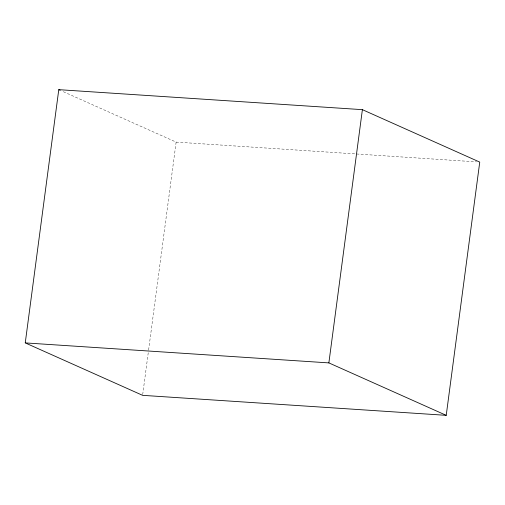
<?xml version="1.0" encoding="UTF-8"?>
<svg xmlns="http://www.w3.org/2000/svg" width="505" height="505" viewBox="0 0 505 505"><rect width="100%" height="100%" fill="white"/><g stroke="black" fill="none" stroke-linecap="round" stroke-linejoin="round"><path stroke-width="0.38" stroke-dasharray="2.52 1.89" d="M142.707 394.556L148.502 350.792M148.609 350.009L176.131 142.101L61.654 90.944M176.131 142.101L476.606 161.89"/><path stroke-width="0.76" d="M25.25 342.901L58.776 89.663L362.394 109.661L479.75 162.099L446.224 415.337L142.606 395.339L25.25 342.901L328.869 362.899L446.224 415.337M328.869 362.899L362.394 109.661M58.776 89.663L60.215 90.3"/></g></svg>
